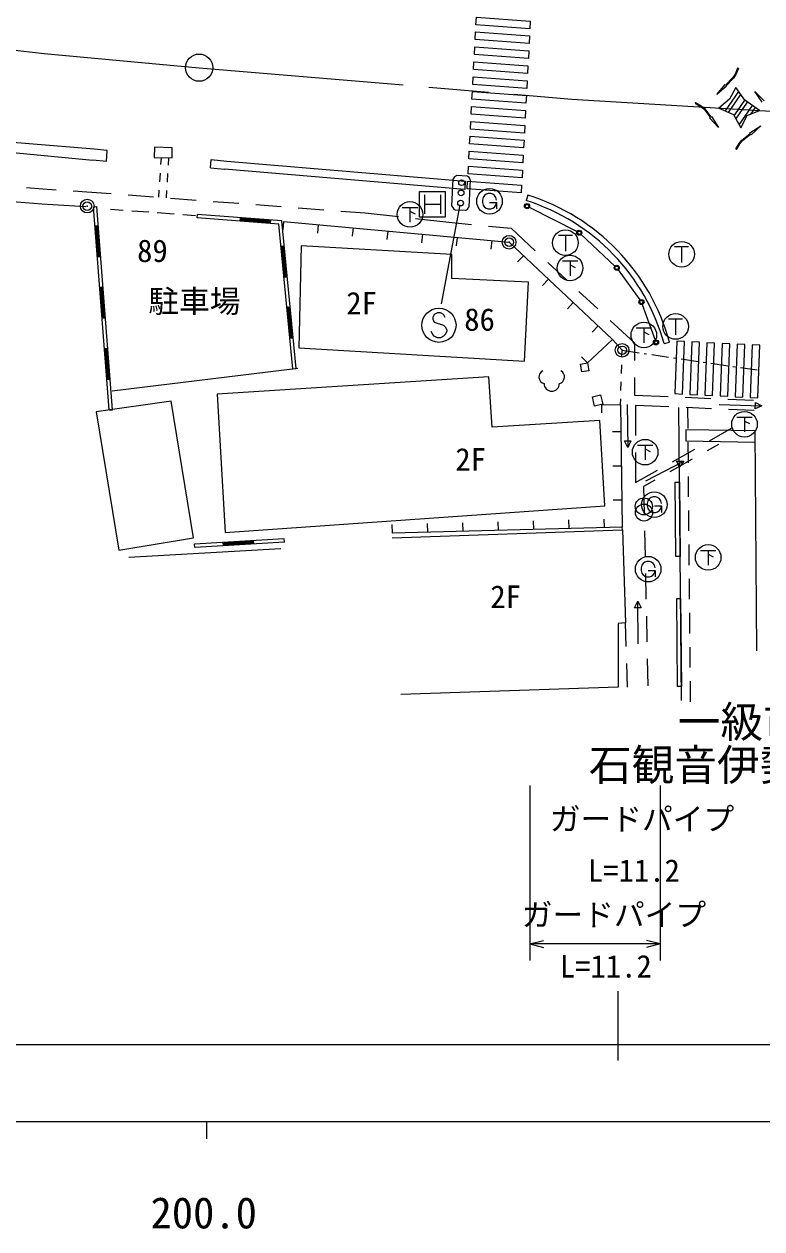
# Model space of a CAD drawing. Units: millimetres, scale not verified. Extents: x 40000 to 680000, y 20000 to 380000.
# Drawn here: x 257321 to 300544, y 198715 to 269294 of the extents above; entities that cross this region are included whole.
import ezdxf
from ezdxf.enums import TextEntityAlignment as Align

# ---------------------------------------------------------------- set-up
doc = ezdxf.new("R2010")
doc.units = ezdxf.units.MM
doc.header["$LTSCALE"] = 1000
doc.header["$PDMODE"] = 32
doc.header["$PDSIZE"] = 500
doc.linetypes.add('CHAIN', pattern=[18.5, 12, -1.5, 3.5, -1.5])
for name, color, linetype, lineweight in [('M-BGD', 7, 'Continuous', 13), ('M-BGD-EXST', 7, 'Continuous', 13), ('M-BMK', 2, 'CHAIN', 13), ('M-BMK-ROW', 30, 'Continuous', 13), ('M-BMK-SRVR', 3, 'Continuous', 13), ('M-STR-HTXT', 7, 'Continuous', 13), ('M-STR-STRC', 7, 'Continuous', 13), ('M-TTL-BAND', 7, 'Continuous', 13)]:
    doc.layers.add(name, color=color, linetype=linetype, lineweight=lineweight)
doc.layers.add('M-BMK-HTXT', color=7, linetype='Continuous')
doc.styles.add('ＭＳ ゴシック', font='')
doc.styles.get('ＭＳ ゴシック').set_extended_font_data('MS Gothic')

msp = doc.modelspace()

# ---------------------------------------------------------------- linework, layer by layer
at = {"layer": 'M-BGD'}
for p, q in [((262196, 261888), (261417, 261962)), ((262140, 261240), (262196, 261888)), ((262140, 261240), (261356, 261325)), ((265338, 261061), (265366, 261475)), ((265781, 261463), (265757, 261039)), ((268240, 260883), (268280, 261355)), ((268280, 261355), (269200, 261258)), ((265271, 260063), (265305, 260562)), ((265729, 260539), (265701, 260040)), ((268240, 260883), (269069, 260801)), ((282381, 258630), (282463, 260228)), ((283272, 260387), (282673, 260418)), ((283461, 260177), (283380, 258579)), ((257454, 259714), (258415, 259635)), ((258415, 259635), (259204, 259584)), ((260202, 259520), (260991, 259469)), ((260991, 259469), (262417, 259361)), ((263414, 259286), (264910, 259172)), ((265210, 259150), (265238, 259564)), ((265673, 259541), (265649, 259116)), ((265907, 259097), (267403, 258983)), ((280488, 257986), (280488, 259486)), ((280488, 259486), (281988, 259486)), ((280770, 259298), (280770, 258173)), ((281707, 259298), (281707, 258173)), ((281988, 259486), (281988, 257986)), ((286833, 259276), (286732, 258956)), ((261385, 258597), (261585, 258612)), ((262299, 246690), (261385, 258597)), ((262498, 246705), (261585, 258612)), ((262382, 258455), (263130, 258399)), ((263629, 258362), (264626, 258287)), ((268400, 258908), (269896, 258795)), ((270893, 258719), (272389, 258606)), ((273386, 258530), (274881, 258417)), ((275879, 258341), (277305, 258233)), ((280770, 258736), (281707, 258736)), ((282571, 258420), (283170, 258390)), ((286916, 258562), (289713, 257140)), ((265125, 258250), (266122, 258175)), ((266620, 258137), (267368, 258081)), ((267469, 257935), (267483, 258134)), ((272236, 257582), (267469, 257935)), ((272418, 257769), (267483, 258134)), ((269979, 257949), (269964, 257750)), ((271762, 257657), (269967, 257790)), ((271765, 257697), (269970, 257830)), ((271768, 257737), (269973, 257870)), ((271771, 257777), (269976, 257909)), ((271759, 257617), (271774, 257816)), ((273266, 249120), (272418, 257769)), ((272525, 257736), (272479, 257238)), ((277305, 258233), (279256, 258014)), ((280250, 257902), (282201, 257683)), ((281988, 257986), (280488, 257986)), ((282201, 257683), (283526, 257554)), ((261672, 257473), (261473, 257458)), ((261650, 255666), (261512, 257461)), ((261690, 255669), (261552, 257464)), ((261730, 255673), (261592, 257467)), ((261770, 255676), (261632, 257470)), ((273067, 249100), (272236, 257582)), ((274557, 257548), (274511, 257050)), ((276590, 257360), (276544, 256862)), ((278622, 257172), (278576, 256674)), ((280655, 256984), (280609, 256486)), ((284522, 257458), (285847, 257330)), ((285847, 257330), (287263, 256014)), ((289956, 256970), (291928, 255119)), ((272564, 256285), (272365, 256266)), ((272580, 254478), (272405, 256270)), ((272620, 254482), (272444, 256274)), ((272660, 254486), (272484, 256278)), ((272700, 254490), (272524, 256282)), ((282687, 256796), (282641, 256298)), ((284720, 256608), (284673, 256110)), ((261610, 255663), (261810, 255679)), ((286578, 255722), (286235, 255358)), ((287996, 255334), (289096, 254313)), ((292126, 254894), (293399, 253133)), ((272540, 254475), (272739, 254494)), ((288034, 254351), (287692, 253987)), ((261947, 253884), (261748, 253869)), ((261926, 252077), (261788, 253872)), ((261965, 252080), (261828, 253875)), ((262005, 252083), (261868, 253878)), ((262045, 252086), (261907, 253881)), ((289828, 253633), (290928, 252612)), ((272915, 252703), (272716, 252683)), ((272931, 250896), (272756, 252687)), ((272971, 250900), (272796, 252691)), ((273011, 250903), (272835, 252695)), ((273051, 250907), (272875, 252699)), ((289491, 252981), (289148, 252617)), ((293537, 252870), (294288, 250785)), ((261886, 252074), (262085, 252089)), ((281350, 252287), (281259, 252106)), ((281259, 252106), (281259, 252015)), ((281259, 252015), (281350, 251833)), ((281532, 252378), (281350, 252287)), ((281714, 252378), (281532, 252378)), ((281896, 252287), (281714, 252378)), ((281987, 252106), (281896, 252287)), ((281259, 251106), (281169, 251287)), ((281350, 251833), (281896, 251651)), ((281896, 251651), (281987, 251560)), ((281987, 251560), (282078, 251378)), ((282078, 251287), (281987, 251106)), ((282078, 251378), (282078, 251287)), ((290947, 251610), (290605, 251246)), ((291660, 251932), (293077, 250616)), ((272892, 250892), (273091, 250911)), ((281350, 251015), (281259, 251106)), ((281532, 250924), (281350, 251015)), ((281714, 250924), (281532, 250924)), ((281896, 251015), (281714, 250924)), ((281987, 251106), (281896, 251015)), ((292356, 250184), (291789, 250818)), ((293077, 250616), (293080, 249585)), ((294810, 250580), (295133, 250669)), ((262223, 250294), (262023, 250279)), ((262201, 248488), (262063, 250282)), ((262241, 248491), (262103, 250285)), ((262281, 248494), (262143, 250288)), ((262321, 248497), (262183, 250291)), ((292346, 249835), (292356, 250184)), ((290327, 249442), (289984, 249807)), ((292318, 248835), (292332, 249335)), ((262161, 248484), (262360, 248500)), ((262478, 247819), (273357, 249135)), ((273067, 249100), (273266, 249120)), ((293082, 248585), (293085, 247554)), ((292289, 247836), (292303, 248336)), ((292265, 246987), (292275, 247336)), ((293085, 247554), (295055, 247472)), ((296054, 247430), (297553, 247367)), ((298552, 247325), (300050, 247262)), ((300151, 246759), (300161, 247134)), ((300161, 247134), (300531, 246937)), ((262299, 246690), (262498, 246705)), ((291151, 247015), (291138, 246515)), ((292649, 247000), (292694, 244500)), ((295098, 246866), (293134, 246951)), ((293134, 246951), (293134, 245196)), ((295840, 229661), (295679, 246842)), ((297596, 246759), (296097, 246824)), ((296216, 245601), (296205, 246819)), ((298032, 247003), (300531, 246937)), ((300093, 246652), (298595, 246717)), ((300531, 246937), (300151, 246759)), ((297477, 244887), (298772, 245616)), ((292286, 245406), (291786, 245399)), ((300138, 245468), (296090, 245535)), ((300138, 245468), (300232, 232583)), ((292500, 244872), (292874, 244878)), ((292694, 244500), (292500, 244872)), ((292874, 244878), (292694, 244500)), ((295299, 243660), (296606, 244396)), ((296234, 243601), (296223, 244801)), ((298003, 244671), (297329, 244292)), ((293134, 244196), (293133, 242441)), ((293740, 242545), (295963, 243690)), ((296457, 243803), (295149, 243069)), ((295544, 243685), (295963, 243690)), ((295716, 243351), (295544, 243685)), ((295963, 243690), (295716, 243351)), ((292313, 243406), (291813, 243399)), ((293133, 242441), (294427, 243170)), ((296253, 241601), (296242, 242801)), ((294276, 242580), (293602, 242201)), ((293602, 242201), (293638, 240610)), ((292339, 241406), (291839, 241399)), ((296271, 239601), (296260, 240801)), ((278895, 239475), (278882, 239975)), ((280966, 239529), (280953, 240029)), ((283038, 239582), (283025, 240082)), ((285110, 239636), (285097, 240136)), ((287181, 239690), (287168, 240190)), ((289253, 239744), (289240, 240244)), ((291324, 239798), (291311, 240297)), ((293661, 239610), (293695, 238110)), ((263455, 238057), (272359, 238578)), ((272561, 239145), (267313, 238834)), ((267325, 238634), (267313, 238834)), ((272573, 238945), (267325, 238634)), ((268968, 238932), (268980, 238732)), ((270767, 238998), (268970, 238892)), ((270769, 238959), (268972, 238852)), ((270772, 238919), (268975, 238812)), ((270774, 238879), (268977, 238772)), ((270776, 238839), (270765, 239038)), ((272573, 238945), (272561, 239145)), ((296290, 237601), (296278, 238801)), ((293717, 237110), (293751, 235611)), ((296308, 235601), (296297, 236801)), ((293089, 235105), (293274, 235481)), ((293464, 235107), (293089, 235105)), ((293288, 232981), (293274, 235481)), ((293274, 235481), (293464, 235107)), ((293774, 234611), (293808, 233111)), ((296326, 233601), (296315, 234801)), ((292593, 232834), (292552, 234216)), ((296345, 231601), (296334, 232801)), ((292665, 230452), (292623, 231834)), ((293831, 232112), (293867, 230520)), ((296363, 229583), (296352, 230801))]:
    msp.add_line(p, q, dxfattribs=at)
for points in [[(183235, 268153), (198811, 266287), (210847, 264734), (221706, 263156), (229588, 262051), (236873, 261130), (244501, 260238), (255412, 259006), (258351, 258765), (260930, 258599)], [(261417, 261962), (253791, 262591), (244914, 263542), (244853, 262905), (261356, 261325)], [(269200, 261258), (283154, 260098), (283136, 259599), (269069, 260801)], [(272525, 257736), (285736, 256514), (291789, 250818), (290327, 249442)], [(291151, 247015), (292265, 246987), (292360, 239825), (278895, 239475)], [(296090, 245535), (296096, 244889), (300143, 244804)], [(278879, 239208), (292381, 239668), (292360, 239825)], [(292381, 239668), (292552, 234216), (292116, 234171), (292123, 230448), (279388, 230022)]]:
    msp.add_lwpolyline(points, dxfattribs=at)
for points in [[(264938, 261488), (265987, 261457), (266005, 262053), (264956, 262084)], [(273543, 256302), (273418, 250320), (286629, 249541), (286862, 254184), (282376, 254386), (282376, 255804)], [(289911, 249373), (290327, 249442), (290402, 248989), (289987, 248920)], [(269103, 239514), (291341, 241074), (291045, 246075), (284736, 245685), (284541, 248630), (268628, 247617)], [(267253, 239198), (265942, 247203), (261539, 246583), (262875, 238481)], [(290610, 247455), (291088, 247573), (291221, 247032), (290744, 246915)], [(295720, 242457), (295761, 238099), (295509, 238096), (295468, 242455)], [(295784, 235652), (295832, 230491), (295601, 230489), (295553, 235650)]]:
    msp.add_lwpolyline(points, close=True, dxfattribs=at)
for centre, radius in [((282952, 260003), 167), ((282921, 259404), 167), ((282891, 258805), 167), ((286783, 258630), 150), ((286783, 258630), 120), ((286783, 258630), 100), ((289846, 257072), 150), ((289846, 257072), 120), ((289846, 257072), 100), ((292038, 255016), 150), ((292038, 255016), 120), ((292038, 255016), 100), ((293487, 253011), 150), ((293487, 253011), 120), ((293487, 253011), 100), ((281623, 251651), 1000), ((294338, 250644), 150), ((294338, 250644), 120), ((294338, 250644), 100), ((293628, 241041), 500), ((293637, 240679), 500)]:
    msp.add_circle(centre, radius, dxfattribs=at)
for centre, radius, start, end in [((282752, 260119), 310, 104.901, 159.26213), ((283168, 260103), 302, 14.20717, 69.95596), ((283084, 247355), 12497, 15.37962, 72.54107), ((282687, 258716), 318, 195.65179, 248.51134), ((283082, 258698), 320, 285.87815, 338.28498), ((283084, 247355), 12162, 15.37962, 72.54107), ((287883, 248625), 402, 116.08703, 255.33416), ((288579, 248625), 402, 284.66584, 63.91297), ((288231, 248236), 450, 180, 0)]:
    msp.add_arc(centre, radius, start, end, dxfattribs=at)
at = {"layer": 'M-BGD-EXST'}
for p, q in [((284211, 259139), (284173, 258989)), ((284286, 259251), (284211, 259139)), ((284398, 259326), (284286, 259251)), ((284511, 259364), (284398, 259326)), ((284661, 259364), (284511, 259364)), ((284773, 259326), (284661, 259364)), ((284886, 259251), (284773, 259326)), ((284961, 259139), (284886, 259251)), ((284998, 258989), (284961, 259139)), ((279478, 258556), (280378, 258556)), ((279928, 258556), (279928, 257693)), ((279928, 258331), (280228, 258181)), ((284173, 258989), (284173, 258839)), ((284173, 258839), (284211, 258689)), ((284211, 258689), (284286, 258576)), ((284286, 258576), (284398, 258501)), ((284398, 258501), (284511, 258464)), ((284511, 258464), (284661, 258464)), ((284586, 258839), (284998, 258839)), ((284661, 258464), (284773, 258501)), ((284773, 258501), (284886, 258576)), ((284886, 258576), (284961, 258689)), ((284961, 258689), (284998, 258839)), ((284998, 258839), (284998, 258464)), ((288620, 256938), (289445, 256938)), ((289033, 256938), (289033, 256000)), ((295425, 256260), (296250, 256260)), ((295838, 256260), (295838, 255323)), ((288855, 255418), (289755, 255418)), ((289305, 255418), (289305, 254555)), ((289305, 255193), (289605, 255043)), ((295075, 252031), (295900, 252031)), ((295487, 252031), (295487, 251093)), ((293178, 251492), (294078, 251492)), ((293628, 251492), (293628, 250630)), ((293628, 251267), (293928, 251117)), ((299073, 246266), (299973, 246266)), ((299523, 246266), (299523, 245404)), ((299523, 246041), (299823, 245891)), ((293254, 244631), (294154, 244631)), ((293704, 244631), (293704, 243768)), ((293704, 244406), (294004, 244256)), ((293942, 241479), (293867, 241367)), ((294055, 241554), (293942, 241479)), ((294167, 241592), (294055, 241554)), ((294317, 241592), (294167, 241592)), ((294430, 241554), (294317, 241592)), ((294542, 241479), (294430, 241554)), ((294617, 241367), (294542, 241479)), ((293867, 241367), (293830, 241217)), ((293830, 241217), (293830, 241067)), ((293830, 241067), (293867, 240917)), ((293867, 240917), (293942, 240804)), ((293942, 240804), (294055, 240729)), ((294055, 240729), (294167, 240692)), ((294167, 240692), (294317, 240692)), ((294242, 241067), (294655, 241067)), ((294317, 240692), (294430, 240729)), ((294430, 240729), (294542, 240804)), ((294542, 240804), (294617, 240917)), ((294655, 241217), (294617, 241367)), ((294617, 240917), (294655, 241067)), ((294655, 241067), (294655, 240692)), ((296946, 238461), (297846, 238461)), ((297396, 238461), (297396, 237599)), ((297396, 238236), (297696, 238086)), ((293505, 237588), (293468, 237438)), ((293468, 237438), (293468, 237288)), ((293468, 237288), (293505, 237138)), ((293580, 237700), (293505, 237588)), ((293693, 237775), (293580, 237700)), ((293805, 237813), (293693, 237775)), ((293955, 237813), (293805, 237813)), ((293880, 237288), (294293, 237288)), ((294068, 237775), (293955, 237813)), ((294180, 237700), (294068, 237775)), ((294255, 237588), (294180, 237700)), ((294293, 237438), (294255, 237588)), ((294255, 237138), (294293, 237288)), ((294293, 237288), (294293, 236913)), ((293505, 237138), (293580, 237025)), ((293580, 237025), (293693, 236950)), ((293693, 236950), (293805, 236913)), ((293805, 236913), (293955, 236913)), ((293955, 236913), (294068, 236950)), ((294068, 236950), (294180, 237025)), ((294180, 237025), (294255, 237138))]:
    msp.add_line(p, q, dxfattribs=at)
for centre in [(284586, 258914), (279928, 258143), (289033, 256488), (295838, 255810), (289305, 255005), (295487, 251581), (293628, 251080), (299523, 245854), (293704, 244218), (294242, 241142), (297396, 238049), (293880, 237363)]:
    msp.add_circle(centre, 750, dxfattribs=at)
at = {"layer": 'M-BMK'}
msp.add_lwpolyline([(69364, 292158), (133505, 283404), (168173, 278674), (191695, 275537), (214382, 272562), (235120, 270208), (258504, 267569), (267578, 266741), (289412, 264896), (309445, 263686), (327321, 262933), (348186, 262506), (367535, 262566), (391997, 263008), (424208, 263664), (450685, 264212), (467318, 264594), (485838, 264954), (567692, 266562)], dxfattribs=at)
at = {"layer": 'M-BMK-ROW'}
for p, q in [((292356, 250184), (293345, 250040)), ((293642, 249997), (293791, 249975)), ((294088, 249932), (295077, 249788)), ((295374, 249745), (295523, 249723)), ((295819, 249680), (296809, 249536)), ((297106, 249493), (297254, 249471)), ((297551, 249428), (298541, 249284)), ((298838, 249241), (298986, 249219)), ((299283, 249176), (300272, 249032))]:
    msp.add_line(p, q, dxfattribs=at)
for centre in [(261019, 258629), (285736, 256514), (292356, 250184)]:
    msp.add_circle(centre, 400, dxfattribs=at)
for p in [(261019, 258629), (285736, 256514), (292356, 250184)]:
    msp.add_point(p, dxfattribs=at)
at = {"layer": 'M-BMK-SRVR'}
msp.add_circle((267578, 266741), 800, dxfattribs=at)
at = {"layer": 'M-STR-HTXT'}
for p, q in [((282851, 258704), (281752, 252908)), ((286945, 224697), (286945, 214444)), ((294587, 224697), (294587, 214444)), ((286945, 215409), (287745, 215609)), ((294587, 215409), (286945, 215409)), ((286945, 215409), (287745, 215209)), ((294587, 215409), (293787, 215609)), ((294587, 215409), (293787, 215209)), ((292098, 212636), (292098, 208577)), ((542660, 209499), (180283, 209499))]:
    msp.add_line(p, q, dxfattribs=at)
at = {"layer": 'M-STR-STRC'}
for p, q in [((298849, 266161), (298417, 265716)), ((298878, 266126), (298448, 265682)), ((298972, 266363), (298849, 266161)), ((299009, 266342), (298878, 266126)), ((299110, 266711), (298972, 266363)), ((299165, 266689), (299009, 266342)), ((299165, 266689), (299110, 266711)), ((297895, 265161), (298386, 265749)), ((298479, 265648), (297895, 265161)), ((298386, 265749), (298417, 265716)), ((298448, 265682), (298479, 265648)), ((299015, 265580), (298647, 264891)), ((299543, 264843), (299015, 265580)), ((296655, 264707), (296626, 264655)), ((296655, 264707), (296977, 264505)), ((298647, 264891), (298030, 264375)), ((298407, 264203), (299189, 265337)), ((298590, 264120), (299311, 265167)), ((298911, 263927), (299543, 264843)), ((299018, 263734), (299704, 264729)), ((300403, 264232), (299543, 264843)), ((300136, 265348), (300667, 264795)), ((300556, 264714), (300136, 265348)), ((296626, 264655), (296952, 264472)), ((296952, 264472), (297135, 264322)), ((296977, 264505), (297174, 264347)), ((297135, 264322), (297518, 263834)), ((297174, 264347), (297555, 263860)), ((298030, 264375), (298876, 263989)), ((298876, 263989), (299310, 263207)), ((299206, 263395), (299987, 264528)), ((299680, 263933), (300403, 264232)), ((299901, 264024), (300162, 264403)), ((297480, 263808), (297518, 263834)), ((297997, 263242), (297480, 263808)), ((297555, 263860), (297593, 263886)), ((297593, 263886), (297997, 263242)), ((299310, 263207), (299680, 263933)), ((299831, 262921), (300473, 263327)), ((300473, 263327), (299909, 262808)), ((299372, 262499), (299857, 262883)), ((299396, 262461), (299883, 262846)), ((299857, 262883), (299831, 262921)), ((299909, 262808), (299883, 262846)), ((299014, 261979), (299214, 262302)), ((299014, 261979), (299065, 261950)), ((299065, 261950), (299248, 262277)), ((299214, 262302), (299372, 262499)), ((299248, 262277), (299396, 262461))]:
    msp.add_line(p, q, dxfattribs=at)
for points in [[(283815, 269706), (286977, 269473), (286953, 269024), (283791, 269257)], [(283769, 268833), (286931, 268600), (286907, 268150), (283745, 268384)], [(283723, 267960), (286885, 267726), (286861, 267277), (283699, 267510)], [(283676, 267086), (286838, 266853), (286814, 266403), (283652, 266637)], [(283630, 266213), (286792, 265979), (286768, 265530), (283606, 265763)], [(283584, 265339), (286746, 265106), (286722, 264657), (283560, 264890)], [(283537, 264466), (286699, 264233), (286675, 263783), (283513, 264016)], [(283491, 263593), (286653, 263359), (286629, 262910), (283467, 263143)], [(283445, 262719), (286607, 262486), (286583, 262036), (283421, 262270)], [(283398, 261846), (286560, 261612), (286536, 261163), (283374, 261396)], [(283352, 260972), (286514, 260739), (286490, 260290), (283328, 260523)], [(283306, 260099), (286467, 259866), (286444, 259416), (283282, 259649)], [(295557, 250718), (295436, 247644), (295886, 247622), (296007, 250696)], [(296442, 250674), (296321, 247600), (296770, 247578), (296891, 250652)], [(297326, 250630), (297205, 247556), (297655, 247533), (297776, 250608)], [(298210, 250586), (298089, 247512), (298539, 247489), (298660, 250564)], [(299095, 250542), (298974, 247468), (299423, 247445), (299544, 250520)], [(299979, 250498), (299858, 247424), (300308, 247401), (300429, 250476)]]:
    msp.add_lwpolyline(points, close=True, dxfattribs=at)
at = {"layer": 'M-TTL-BAND'}
for p, q in [((40000, 205000), (579000, 205000)), ((268000, 205000), (268000, 204000))]:
    msp.add_line(p, q, dxfattribs=at)

# ---------------------------------------------------------------- texts
at = {"layer": 'M-BGD', "style": 'ＭＳ ゴシック'}
msp.add_text('駐車場', height=1320, dxfattribs=at).set_placement((270000, 252000), align=Align.BOTTOM_RIGHT)
for p in [(277094, 252946), (283482, 243797), (285533, 235753)]:
    msp.add_text('2F', height=1320, dxfattribs=at).set_placement(p, align=Align.MIDDLE_CENTER)
at = {"layer": 'M-BMK-HTXT', "style": 'ＭＳ ゴシック'}
for s, height, p in [('89', 1320, (264839, 254960)), ('86', 1320, (284004, 250934)), ('一級市道', 1833, (300616, 226956)), ('石観音伊勢橋2号線', 1833, (301036, 224432))]:
    msp.add_text(s, height=height, dxfattribs=at).set_placement(p, align=Align.BOTTOM_CENTER)
at = {"layer": 'M-STR-HTXT', "style": 'ＭＳ ゴシック'}
for s, p in [('ガードパイプ', (293521, 221672)), ('L=11.2', (293046, 218653)), ('ガードパイプ', (291874, 216064)), ('L=11.2', (291398, 213045))]:
    msp.add_text(s, height=1320, dxfattribs=at).set_placement(p, align=Align.BOTTOM_CENTER)
at = {"layer": 'M-TTL-BAND', "style": 'ＭＳ ゴシック'}
msp.add_text('200.0', height=1833, dxfattribs=at).set_placement((267844, 198195), align=Align.BOTTOM_CENTER)

doc.saveas('drawing.dxf')
